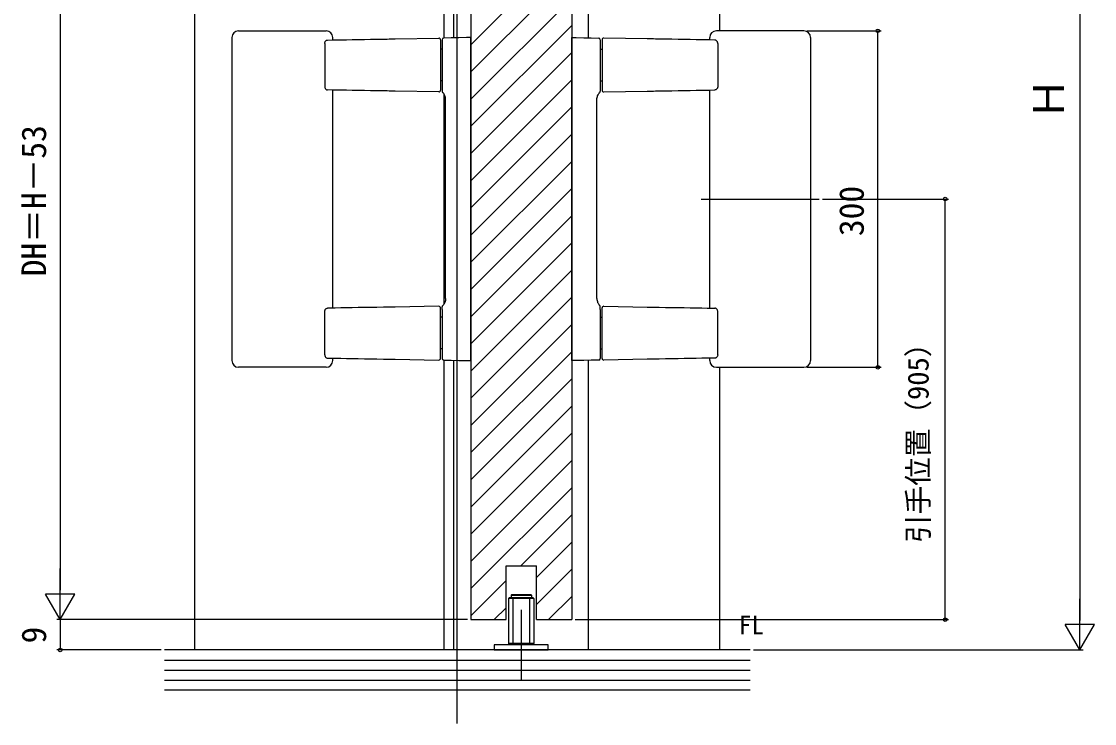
# Model space of a CAD drawing. Units: millimetres, scale not verified. Extents: x -438 to 438, y -652 to 649.
# Drawn here: x -64 to 254.9, y 26.9 to 235.6 of the extents above; entities that cross this region are included whole.
import ezdxf
from ezdxf.enums import TextEntityAlignment as Align

# ---------------------------------------------------------------- set-up
doc = ezdxf.new("R2010")
doc.units = ezdxf.units.MM
doc.header["$LTSCALE"] = 4
for name, color, linetype in [('0-2_USER1', 3, 'Continuous'), ('0-5_YKK_12', 2, 'Continuous'), ('0-6_YKK_13', 4, 'Continuous'), ('0-7_YKK_D', 6, 'Continuous'), ('0-9_YSS_K', 3, 'Continuous')]:
    doc.layers.add(name, color=color, linetype=linetype)
doc.styles.add('ＭＳ ゴシック', font='')
doc.styles.get('ＭＳ ゴシック').set_extended_font_data('MS Gothic')

msp = doc.modelspace()

# ---------------------------------------------------------------- linework, layer by layer
at = {"layer": '0-5_YKK_12'}
for p, q in [((65.5, 26.909), (65.5, 421.785)), ((-12.5, 48.785), (-12.5, 377.785)), ((143.5, 232.788), (143.5, 377.785)), ((64.5, 230.701), (64.5, 353.985)), ((104.5, 230.701), (104.5, 353.985)), ((61.5, 353.785), (61.5, 230.649)), ((69.5, 333.785), (69.5, 57.788)), ((99.5, 333.785), (99.5, 57.788)), ((69.5, 228.656), (99.5, 258.656)), ((69.5, 220.574), (99.5, 250.574)), ((69.5, 212.492), (99.5, 242.492)), ((69.5, 204.41), (99.5, 234.41)), ((69.5, 196.328), (99.5, 226.328)), ((69.5, 188.245), (99.5, 218.245)), ((61.5, 214.057), (61.5, 151.519)), ((69.5, 180.163), (99.5, 210.163)), ((69.5, 172.081), (99.5, 202.081)), ((69.5, 163.999), (99.5, 193.999)), ((69.5, 155.916), (99.5, 185.916)), ((138, 182.788), (173, 182.788)), ((69.5, 147.834), (99.5, 177.834)), ((69.5, 139.752), (99.5, 169.752)), ((69.5, 131.67), (99.5, 161.67)), ((69.5, 123.587), (99.5, 153.587)), ((69.5, 115.505), (99.5, 145.505)), ((69.5, 107.423), (99.5, 137.423)), ((61.5, 134.928), (61.5, 48.785)), ((64.5, 48.785), (64.5, 134.876)), ((104.5, 48.785), (104.5, 134.876)), ((143.5, 48.785), (143.5, 132.788)), ((69.5, 99.341), (99.5, 129.341)), ((69.5, 91.259), (99.5, 121.259)), ((69.5, 83.176), (99.5, 113.176)), ((69.5, 75.094), (99.5, 105.094)), ((69.5, 67.012), (99.5, 97.012)), ((84.359, 73.788), (99.5, 88.93)), ((89, 70.347), (99.5, 80.847)), ((89, 57.788), (89, 73.788)), ((89, 62.265), (99.5, 72.765)), ((69.5, 58.93), (80, 69.43)), ((92.605, 57.788), (99.5, 64.683)), ((76.441, 57.788), (80, 61.347)), ((69.5, 57.788), (80, 57.788)), ((89, 57.788), (99.5, 57.788))]:
    msp.add_line(p, q, dxfattribs=at)
msp.add_lwpolyline([(80, 57.788), (80, 73.788), (89, 73.788)], dxfattribs=at)
at = {"layer": '0-6_YKK_13'}
for p, q in [((-1.5, 230.788), (-1.5, 134.788)), ((0.5, 232.788), (3.472, 232.788)), ((3.472, 232.788), (5.015, 232.788)), ((5.015, 232.788), (21.985, 232.788)), ((21.985, 232.788), (23.528, 232.788)), ((23.528, 232.788), (26.5, 232.788)), ((26.926, 230.051), (28.694, 230.083)), ((28.5, 230.08), (28.5, 230.788)), ((47.073, 230.404), (59.991, 230.629)), ((60.5, 230.129), (60.5, 215.147)), ((61, 229.653), (61, 215.564)), ((69.5, 230.788), (68.228, 230.766)), ((69.5, 229.789), (69.5, 230.788)), ((69.5, 135.788), (69.5, 229.789)), ((99.5, 230.788), (100.772, 230.766)), ((99.5, 229.789), (99.5, 230.788)), ((99.5, 135.788), (99.5, 229.789)), ((108, 229.653), (108, 215.564)), ((108.5, 230.129), (108.5, 215.147)), ((121.927, 230.404), (109.009, 230.629)), ((142.074, 230.051), (140.306, 230.083)), ((140.5, 230.08), (140.5, 230.788)), ((145.472, 232.788), (142.5, 232.788)), ((147.015, 232.788), (145.472, 232.788)), ((163.985, 232.788), (147.015, 232.788)), ((165.528, 232.788), (163.985, 232.788)), ((168.5, 232.788), (165.528, 232.788)), ((170.5, 230.788), (170.5, 134.788)), ((26.094, 229.045), (26.094, 216.232)), ((61, 227.338), (60.5, 227.338)), ((108, 227.338), (108.5, 227.338)), ((142.906, 229.045), (142.906, 216.232)), ((61, 217.938), (60.5, 217.938)), ((108, 217.938), (108.5, 217.938)), ((28.694, 215.193), (26.926, 215.225)), ((28.5, 150.38), (28.5, 215.197)), ((59.991, 214.647), (47.073, 214.873)), ((109.009, 214.647), (121.927, 214.873)), ((140.306, 215.193), (142.074, 215.225)), ((140.5, 150.38), (140.5, 215.197)), ((62, 153.189), (62, 212.388)), ((107, 153.189), (107, 212.388)), ((28.694, 150.383), (26.926, 150.351)), ((59.991, 150.929), (47.073, 150.704)), ((60.5, 135.447), (60.5, 150.429)), ((61, 150.013), (61, 135.923)), ((108, 150.013), (108, 135.923)), ((108.5, 135.447), (108.5, 150.429)), ((109.009, 150.929), (121.927, 150.704)), ((140.306, 150.383), (142.074, 150.351)), ((26.094, 136.532), (26.094, 149.345)), ((61, 147.638), (60.5, 147.638)), ((108, 147.638), (108.5, 147.638)), ((142.906, 136.532), (142.906, 149.345)), ((61, 138.238), (60.5, 138.238)), ((108, 138.238), (108.5, 138.238)), ((26.926, 135.525), (28.694, 135.493)), ((28.5, 134.788), (28.5, 135.497)), ((47.073, 135.173), (59.991, 134.947)), ((121.927, 135.173), (109.009, 134.947)), ((142.074, 135.525), (140.306, 135.493)), ((140.5, 134.788), (140.5, 135.497)), ((3.472, 132.788), (0.5, 132.788)), ((5.015, 132.788), (3.472, 132.788)), ((21.985, 132.788), (5.015, 132.788)), ((23.528, 132.788), (21.985, 132.788)), ((26.5, 132.788), (23.528, 132.788)), ((142.5, 132.788), (145.472, 132.788)), ((145.472, 132.788), (147.015, 132.788)), ((147.015, 132.788), (163.985, 132.788)), ((163.985, 132.788), (165.528, 132.788)), ((165.528, 132.788), (168.5, 132.788)), ((80.75, 64.085), (80.95, 64.285)), ((88.05, 64.285), (80.95, 64.285)), ((81.5, 65.085), (81.7, 65.285)), ((81.5, 65.085), (81.5, 64.285)), ((81.5, 65.085), (87.5, 65.085)), ((81.7, 65.285), (87.3, 65.285)), ((82, 64.285), (82, 50.285)), ((87, 64.285), (87, 50.285)), ((87.5, 65.085), (87.3, 65.285)), ((87.5, 65.085), (87.5, 64.285)), ((88.25, 64.085), (88.05, 64.285)), ((88.25, 64.085), (88.25, 50.685)), ((84.5, 60.71), (84.5, 39.953)), ((88.25, 50.685), (80.75, 50.685)), ((80.95, 50.485), (80.75, 50.685)), ((88.05, 50.485), (80.95, 50.485)), ((88.05, 50.485), (88.25, 50.685))]:
    msp.add_line(p, q, dxfattribs=at)
for points in [[(26.094, 229.045), (26.1, 229.201), (26.132, 229.353), (26.18, 229.495), (26.246, 229.627), (26.328, 229.744), (26.424, 229.846), (26.534, 229.93), (26.656, 229.994), (26.788, 230.037), (26.926, 230.051)], [(28.694, 230.083), (28.887, 230.086), (29.065, 230.09), (29.221, 230.092)], [(29.221, 230.092), (30.867, 230.121), (32.556, 230.15), (34.287, 230.181), (36.059, 230.212), (37.871, 230.243), (39.72, 230.276), (41.606, 230.308), (43.527, 230.342)], [(43.527, 230.342), (44.071, 230.351), (44.641, 230.361), (45.23, 230.372), (45.835, 230.382), (46.451, 230.393), (47.073, 230.404)], [(61, 230.149), (61, 230.138), (61, 230.107), (61, 230.054), (61, 229.98), (61, 229.886), (61, 229.774), (61, 229.653)], [(68.228, 230.766), (65.927, 230.726), (63.68, 230.687), (61.491, 230.648)], [(100.772, 230.766), (103.073, 230.726), (105.32, 230.687), (107.509, 230.648)], [(108, 230.149), (108, 230.138), (108, 230.107), (108, 230.054), (108, 229.98), (108, 229.886), (108, 229.774), (108, 229.653)], [(125.473, 230.342), (124.929, 230.351), (124.359, 230.361), (123.77, 230.372), (123.165, 230.382), (122.549, 230.393), (121.927, 230.404)], [(139.779, 230.092), (138.133, 230.121), (136.444, 230.15), (134.713, 230.181), (132.941, 230.212), (131.129, 230.243), (129.28, 230.276), (127.394, 230.308), (125.473, 230.342)], [(140.306, 230.083), (140.113, 230.086), (139.935, 230.09), (139.779, 230.092)], [(142.906, 229.045), (142.9, 229.201), (142.868, 229.353), (142.82, 229.495), (142.754, 229.627), (142.672, 229.744), (142.576, 229.846), (142.466, 229.93), (142.344, 229.994), (142.212, 230.037), (142.074, 230.051)], [(26.094, 216.232), (26.1, 216.076), (26.132, 215.924), (26.18, 215.781), (26.246, 215.65), (26.328, 215.533), (26.424, 215.431), (26.534, 215.346), (26.656, 215.282), (26.788, 215.239), (26.926, 215.225)], [(29.221, 215.184), (29.065, 215.187), (28.887, 215.19), (28.694, 215.193)], [(43.527, 214.935), (41.606, 214.968), (39.72, 215.001), (37.871, 215.033), (36.059, 215.065), (34.287, 215.096), (32.556, 215.126), (30.867, 215.155), (29.221, 215.184)], [(47.073, 214.873), (46.451, 214.883), (45.835, 214.894), (45.23, 214.905), (44.641, 214.915), (44.071, 214.925), (43.527, 214.935)], [(61, 215.564), (61, 215.411), (61, 215.279), (61, 215.179), (61, 215.067), (61, 214.849)], [(62, 212.389), (61.993, 212.675), (61.948, 212.958), (61.88, 213.235), (61.79, 213.502), (61.678, 213.752), (61.557, 213.969), (61.454, 214.125), (61.382, 214.223), (61.332, 214.285), (61.295, 214.33), (61.24, 214.392), (61.199, 214.436), (61.17, 214.464)], [(107, 212.389), (107.007, 212.675), (107.052, 212.958), (107.12, 213.235), (107.21, 213.502), (107.322, 213.752), (107.443, 213.969), (107.546, 214.125), (107.618, 214.223), (107.668, 214.285), (107.705, 214.33), (107.76, 214.392), (107.801, 214.436), (107.83, 214.464)], [(108, 215.564), (108, 215.411), (108, 215.279), (108, 215.179), (108, 215.067), (108, 214.849)], [(121.927, 214.873), (122.549, 214.883), (123.165, 214.894), (123.77, 214.905), (124.359, 214.915), (124.929, 214.925), (125.473, 214.935)], [(125.473, 214.935), (127.394, 214.968), (129.28, 215.001), (131.129, 215.033), (132.941, 215.065), (134.713, 215.096), (136.444, 215.126), (138.133, 215.155), (139.779, 215.184)], [(139.779, 215.184), (139.935, 215.187), (140.113, 215.19), (140.306, 215.193)], [(142.906, 216.232), (142.9, 216.076), (142.868, 215.924), (142.82, 215.781), (142.754, 215.65), (142.672, 215.533), (142.576, 215.431), (142.466, 215.346), (142.344, 215.282), (142.212, 215.239), (142.074, 215.225)], [(62, 153.187), (61.993, 152.901), (61.948, 152.618), (61.88, 152.341), (61.79, 152.074), (61.678, 151.824), (61.557, 151.608), (61.454, 151.451), (61.382, 151.354), (61.332, 151.291), (61.295, 151.247), (61.24, 151.184), (61.199, 151.141), (61.17, 151.113)], [(107, 153.187), (107.007, 152.901), (107.052, 152.618), (107.12, 152.341), (107.21, 152.074), (107.322, 151.824), (107.443, 151.608), (107.546, 151.451), (107.618, 151.354), (107.668, 151.291), (107.705, 151.247), (107.76, 151.184), (107.801, 151.141), (107.83, 151.113)], [(26.094, 149.345), (26.1, 149.501), (26.132, 149.653), (26.18, 149.795), (26.246, 149.927), (26.328, 150.044), (26.424, 150.146), (26.534, 150.23), (26.656, 150.294), (26.788, 150.337), (26.926, 150.351)], [(29.221, 150.392), (29.065, 150.39), (28.887, 150.386), (28.694, 150.383)], [(43.527, 150.642), (41.606, 150.608), (39.72, 150.576), (37.871, 150.543), (36.059, 150.512), (34.287, 150.481), (32.556, 150.45), (30.867, 150.421), (29.221, 150.392)], [(47.073, 150.704), (46.451, 150.693), (45.835, 150.682), (45.23, 150.672), (44.641, 150.661), (44.071, 150.651), (43.527, 150.642)], [(61, 150.013), (61, 150.166), (61, 150.297), (61, 150.398), (61, 150.509), (61, 150.727)], [(108, 150.013), (108, 150.166), (108, 150.297), (108, 150.398), (108, 150.509), (108, 150.727)], [(121.927, 150.704), (122.549, 150.693), (123.165, 150.682), (123.77, 150.672), (124.359, 150.661), (124.929, 150.651), (125.473, 150.642)], [(125.473, 150.642), (127.394, 150.608), (129.28, 150.576), (131.129, 150.543), (132.941, 150.512), (134.713, 150.481), (136.444, 150.45), (138.133, 150.421), (139.779, 150.392)], [(139.779, 150.392), (139.935, 150.39), (140.113, 150.386), (140.306, 150.383)], [(142.906, 149.345), (142.9, 149.501), (142.868, 149.653), (142.82, 149.795), (142.754, 149.927), (142.672, 150.044), (142.576, 150.146), (142.466, 150.23), (142.344, 150.294), (142.212, 150.337), (142.074, 150.351)], [(26.094, 136.532), (26.1, 136.376), (26.132, 136.224), (26.18, 136.081), (26.246, 135.95), (26.328, 135.833), (26.424, 135.731), (26.534, 135.646), (26.656, 135.582), (26.788, 135.539), (26.926, 135.525)], [(28.694, 135.493), (28.887, 135.49), (29.065, 135.487), (29.221, 135.484)], [(29.221, 135.484), (30.867, 135.455), (32.556, 135.426), (34.287, 135.396), (36.059, 135.365), (37.871, 135.333), (39.72, 135.301), (41.606, 135.268), (43.527, 135.235)], [(43.527, 135.235), (44.071, 135.225), (44.641, 135.215), (45.23, 135.205), (45.835, 135.194), (46.451, 135.183), (47.073, 135.173)], [(61, 135.923), (61, 135.756), (61, 135.615), (61, 135.51), (61, 135.448), (61, 135.428)], [(61.491, 134.928), (63.68, 134.89), (65.927, 134.851), (68.228, 134.81)], [(68.228, 134.81), (69.5, 134.788), (69.5, 135.788)], [(100.772, 134.81), (99.5, 134.788), (99.5, 135.788)], [(107.509, 134.928), (105.32, 134.89), (103.073, 134.851), (100.772, 134.81)], [(108, 135.923), (108, 135.756), (108, 135.615), (108, 135.51), (108, 135.448), (108, 135.428)], [(125.473, 135.235), (124.929, 135.225), (124.359, 135.215), (123.77, 135.205), (123.165, 135.194), (122.549, 135.183), (121.927, 135.173)], [(139.779, 135.484), (138.133, 135.455), (136.444, 135.426), (134.713, 135.396), (132.941, 135.365), (131.129, 135.333), (129.28, 135.301), (127.394, 135.268), (125.473, 135.235)], [(140.306, 135.493), (140.113, 135.49), (139.935, 135.487), (139.779, 135.484)], [(142.906, 136.532), (142.9, 136.376), (142.868, 136.224), (142.82, 136.081), (142.754, 135.95), (142.672, 135.833), (142.576, 135.731), (142.466, 135.646), (142.344, 135.582), (142.212, 135.539), (142.074, 135.525)], [(88.25, 64.085), (80.75, 64.085), (80.75, 50.685)]]:
    msp.add_lwpolyline(points, dxfattribs=at)
msp.add_lwpolyline([(76.5, 48.785), (92.5, 48.785), (92.5, 50.285), (76.5, 50.285)], close=True, dxfattribs=at)
for centre, radius, start, end in [((0.5, 230.788), 2, 90, 180), ((26.5, 230.788), 2, 0, 90), ((60, 230.129), 0.5, 360, 91), ((61.5, 230.149), 0.5, 91, 180), ((107.5, 230.149), 0.5, 0, 89), ((109, 230.129), 0.5, 89, 180), ((142.5, 230.788), 2, 90, 180), ((168.5, 230.788), 2, 0, 90), ((60, 215.147), 0.5, 269, 360), ((61.549, 214.861), 0.549, 181.22314, 226.35948), ((107.451, 214.861), 0.549, 313.64052, 358.77686), ((109, 215.147), 0.5, 180, 271), ((60, 150.429), 0.5, 0, 91), ((61.549, 150.715), 0.549, 133.64052, 178.77686), ((107.451, 150.715), 0.549, 1.22314, 46.35948), ((109, 150.429), 0.5, 89, 180), ((0.5, 134.788), 2, 180, 270), ((26.5, 134.788), 2, 270, 0), ((60, 135.447), 0.5, 269, 0), ((61.5, 135.428), 0.5, 180, 269), ((107.5, 135.428), 0.5, 271, 0), ((109, 135.447), 0.5, 180, 271), ((142.5, 134.788), 2, 180, 270), ((168.5, 134.788), 2, 270, 0)]:
    msp.add_arc(centre, radius, start, end, dxfattribs=at)
at = {"layer": '0-7_YKK_D'}
for p, q in [((250.5, 369.035), (250.5, 57.535)), ((-52.5, 325.035), (-52.5, 66.538)), ((169.5, 232.788), (191.5, 232.788)), ((190.5, 132.788), (190.5, 232.788)), ((174, 182.788), (211.5, 182.788)), ((210.5, 57.788), (210.5, 182.788)), ((169.5, 132.788), (191.5, 132.788)), ((-52.5, 57.788), (-52.5, 72.944)), ((-52.5, 57.788), (-56.875, 65.366)), ((-48.125, 65.366), (-56.875, 65.366)), ((-52.5, 57.788), (-48.125, 65.366)), ((250.5, 48.785), (250.5, 63.94)), ((68.5, 57.788), (-53.5, 57.788)), ((68.5, 57.788), (-53.5, 57.788)), ((-52.5, 57.788), (-52.5, 48.785)), ((100.5, 57.788), (211.5, 57.788)), ((250.5, 48.785), (246.125, 56.363)), ((254.875, 56.363), (246.125, 56.363)), ((250.5, 48.785), (254.875, 56.363)), ((-22.518, 48.785), (-53.5, 48.785)), ((153.55, 48.785), (251.5, 48.785))]:
    msp.add_line(p, q, dxfattribs=at)
for centre in [(190.5, 232.788), (210.5, 182.788), (190.5, 132.788), (210.5, 57.788), (-52.5, 48.785)]:
    msp.add_circle(centre, 0.531, dxfattribs=at)
at = {"layer": '0-9_YSS_K'}
for p, q in [((68, 48.785), (-21.518, 48.785)), ((152.55, 48.785), (68, 48.785)), ((152.55, 36.785), (-21.518, 36.785))]:
    msp.add_line(p, q, dxfattribs=at)
for points in [[(-21.518, 45.785), (68, 45.785), (152.55, 45.785)], [(-21.518, 42.785), (68, 42.785), (152.55, 42.785)], [(-21.518, 39.785), (68, 39.785), (152.55, 39.785)]]:
    msp.add_lwpolyline(points, dxfattribs=at)

# ---------------------------------------------------------------- texts
at = {"layer": '0-2_USER1', "style": 'ＭＳ ゴシック'}
msp.add_text('FL', height=5.499, dxfattribs=at).set_placement((149.148, 51.785), align=Align.BOTTOM_LEFT)
at = {"layer": '0-7_YKK_D', "style": 'ＭＳ ゴシック'}
for s, height, p in [('Ｈ', 9.164, (248.5, 206.325)), ('DH＝H－53', 7.331, (-54.5, 159.821)), ('300', 7.331, (188.5, 171.766)), ('引手位置（905）', 6.232, (207.438, 80.565)), ('9', 7.331, (-54.5, 50.713))]:
    msp.add_text(s, height=height, rotation=90, dxfattribs=at).set_placement(p, align=Align.BOTTOM_LEFT)

doc.saveas('drawing.dxf')
